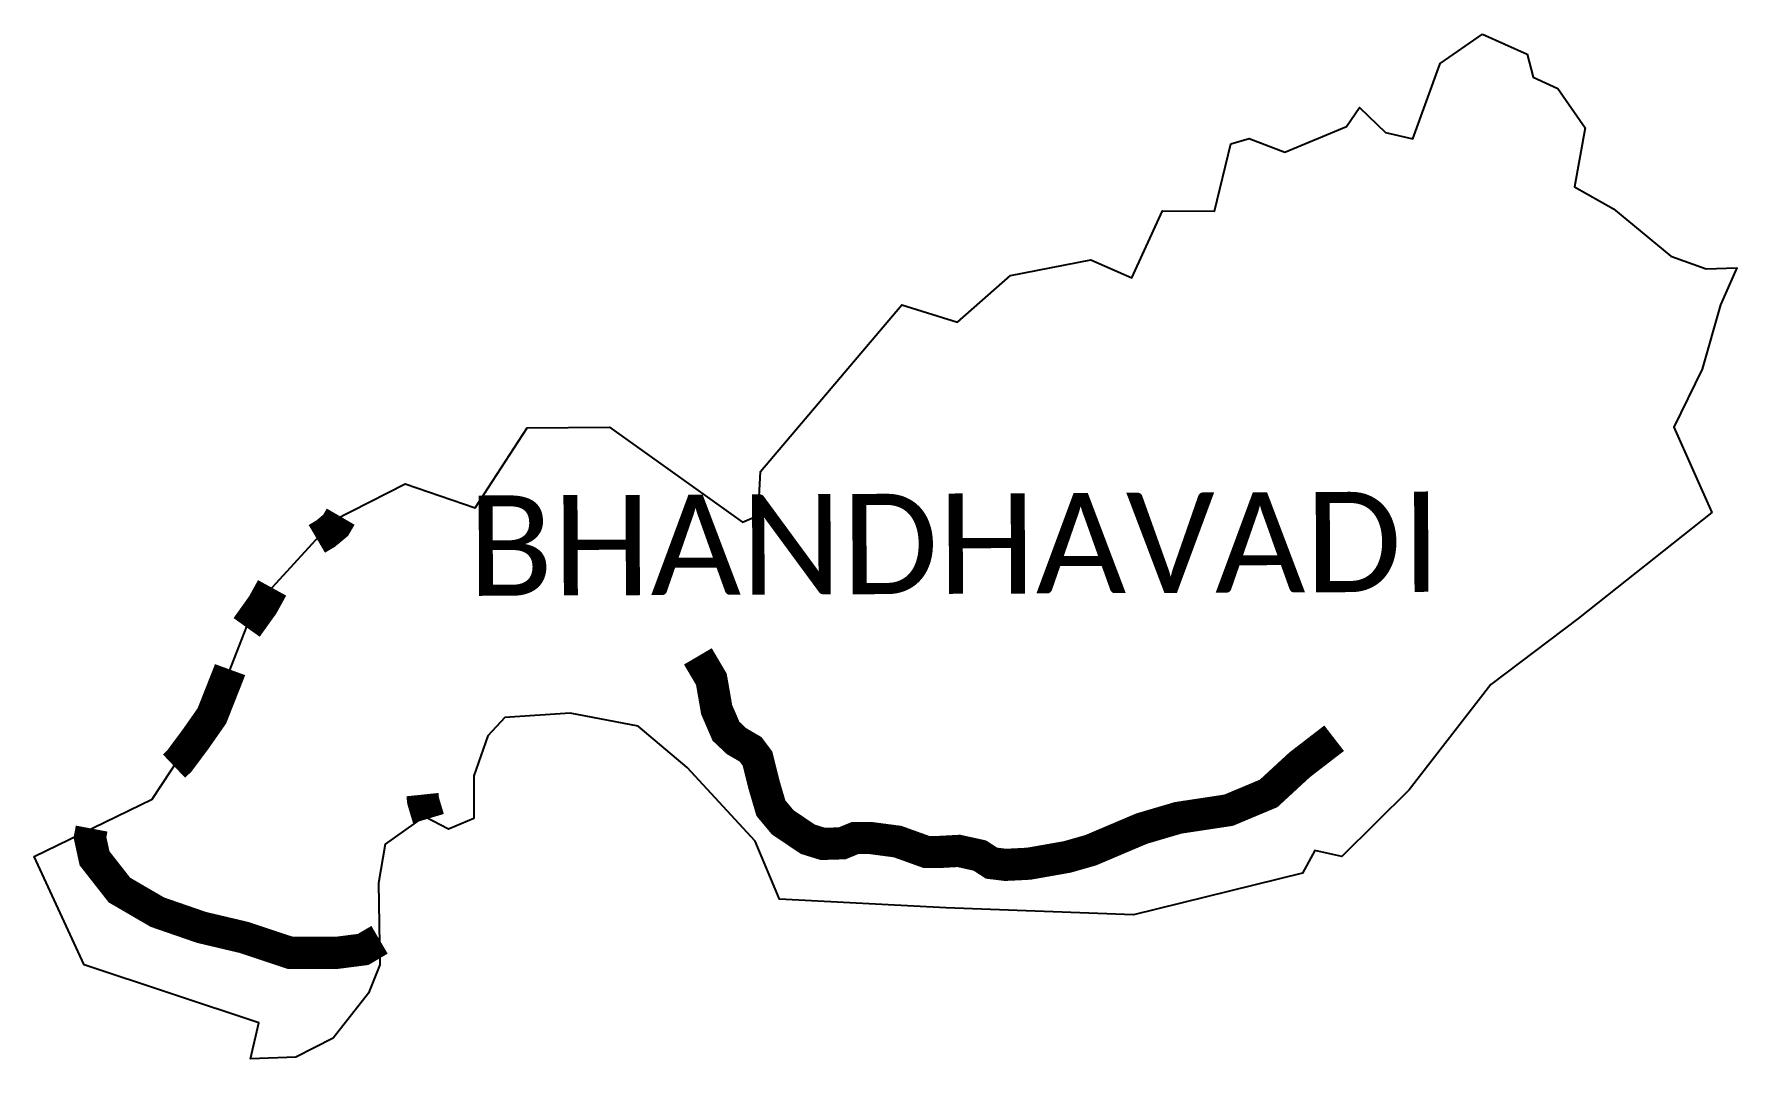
# Model space of a CAD drawing. Header units: metres. Extents: x 321833 to 324480, y 1838067 to 1839661.
import ezdxf

# ---------------------------------------------------------------- set-up
doc = ezdxf.new("R2010")
doc.units = ezdxf.units.M
doc.layers.add('NATURALLY PROTECTED', color=3, linetype='Continuous')
doc.layers.add('VILLAGE NAME', color=250, linetype='Continuous')
doc.styles.get("Standard").update_dxf_attribs({"font": 'simplex.shx'})

msp = doc.modelspace()

# ---------------------------------------------------------------- linework, layer by layer
at = {"color": 4, "flags": 128}
for points in [[(324154.2, 1839629.5), (324163.4, 1839594.1), (324201.8, 1839576.3), (324244, 1839515.2), (324227.8, 1839423.6), (324288.3, 1839389.2), (324377.2, 1839315.8), (324432.2, 1839296), (324480.1, 1839297.6), (324454.3, 1839240.1), (324426.1, 1839140.1), (324382, 1839049.8), (324441.2, 1838917.1), (324233.1, 1838752.1), (324097.8, 1838649.9), (323970.4, 1838485.7), (323865.9, 1838382.3), (323824, 1838391.4), (323804.8, 1838356.3), (323542.3, 1838291.7), (323250.4, 1838302.6), (322992, 1838315.8), (322954.2, 1838406.1), (322848.3, 1838520.8), (322772.4, 1838585), (322666.5, 1838605), (322564.9, 1838598.3), (322538.5, 1838569.7), (322516.7, 1838507.5), (322516.9, 1838441.4), (322477.6, 1838424.7), (322439.7, 1838444.6), (322379, 1838401.4), (322368.6, 1838340.8), (322370.9, 1838214), (322352.8, 1838169.5), (322298.3, 1838100), (322240.3, 1838070), (322169.6, 1838067.4), (322182.5, 1838123.6), (321911.2, 1838213.7), (321833.2, 1838382.2), (322016.7, 1838471.3), (322120.8, 1838629.3), (322176, 1838770.2), (322299.2, 1838905.2), (322409.9, 1838961.7), (322519, 1838924.4), (322599.8, 1839048.9), (322727.4, 1839049.5), (322934.2, 1838902.3), (322958.6, 1838912.2), (322962.1, 1838980.7), (323182, 1839239.9), (323268.8, 1839212.9), (323350.7, 1839285.7), (323476, 1839309.9), (323539.4, 1839282.1), (323587.4, 1839385.9), (323668.2, 1839385.5), (323693.5, 1839490.5), (323721.8, 1839498.8), (323777.6, 1839477.3), (323873, 1839517.2), (323893.3, 1839546.7), (323933.6, 1839507.7), (323976.1, 1839498), (324018.7, 1839615.4), (324084.6, 1839661)], [(324084.6, 1839661), (324154.2, 1839629.5)]]:
    msp.add_lwpolyline(points, dxfattribs=at)
at = {"layer": 'NATURALLY PROTECTED', "const_width": 50, "flags": 128}
for points in [[(322309.8, 1838910.6), (322302, 1838897.2), (322286.1, 1838884), (322272.7, 1838876.1)], [(322203.2, 1838799.9), (322188.7, 1838773.5), (322163.6, 1838738.4)], [(322137.8, 1838672.8), (322135.5, 1838666.5), (322109.6, 1838600.9), (322084.3, 1838564.7), (322059, 1838530.7), (322050.7, 1838522.8)], [(322446.2, 1838441.2), (322437.9, 1838468.8), (322436.9, 1838478.4)], [(321922.7, 1838425.6), (321920.1, 1838411.9), (321927.2, 1838379.4), (321965.9, 1838330), (322024.8, 1838295.7), (322093.3, 1838272), (322160.1, 1838256.2), (322231.3, 1838232.5), (322304.3, 1838232.5), (322344.7, 1838237.7), (322370.2, 1838252.7)]]:
    msp.add_lwpolyline(points, dxfattribs=at)
at = {"layer": 'NATURALLY PROTECTED', "flags": 128}
msp.add_lwpolyline([(322865, 1838693.4, 50, 50, 0), (322886, 1838657.7, 50, 50, 0), (322893.9, 1838612.4, 50, 50, 0), (322894.2, 1838610.5, 50, 50, 0), (322908.7, 1838577, 50, 50, 0), (322925, 1838561.6, 50, 50, 0), (322946.8, 1838548.9, 50, 50, 0), (322957.7, 1838534.4, 50, 50, 0), (322967.6, 1838494.5, 50, 50, 0), (322978.5, 1838457.4, 50, 50, 0), (322996.8, 1838435.4, 50, 50, 0), (323035.8, 1838409.1, 50, 50, 0), (323059.3, 1838401.8, 50, 50, 0), (323089.3, 1838402.7, 50, 50, 0), (323109.2, 1838410.9, 50, 50, 0), (323133.7, 1838410.9, 50, 50, 0), (323175.4, 1838405.4, 50, 50, 0), (323220.7, 1838389.1, 50, 50, 0), (323237, 1838389.1, 50, 50, 0), (323270.6, 1838390.9, 50, 50, 0), (323303.2, 1838383.7, 50, 50, 0), (323321.4, 1838371.9, 50, 50, 0), (323343.1, 1838369.2, 50, 50, 0), (323379.4, 1838371, 50, 50, 0), (323438.9, 1838381.5, 50, 50, 0), (323475.7, 1838392, 50, 50, 0), (323510.5, 1838406.8, 50, 50, 0), (323554.9, 1838425.6, 50, 50, 0), (323611.5, 1838442.3, 50, 50, 0), (323690, 1838454.2, 50, 50, 0), (323752.2, 1838480.3, 50, 50, 0), (323800.3, 1838524.7, 50, 50, 0), (323854, 1838566.1, 0, 0, 0)], format="xyseb", dxfattribs=at)

# ---------------------------------------------------------------- texts
at = {"layer": 'VILLAGE NAME', "insert": (322507.2, 1838943.4), "char_height": 155.989, "attachment_point": 1, "rotation": 0.2435}
msp.add_mtext_dynamic_manual_height_columns('{\\fCalibri|b0|i0|c0|p34;BHANDHAVADI}', width=1910.584, gutter_width=779.9, heights=[0], dxfattribs=at)

doc.saveas('drawing.dxf')
